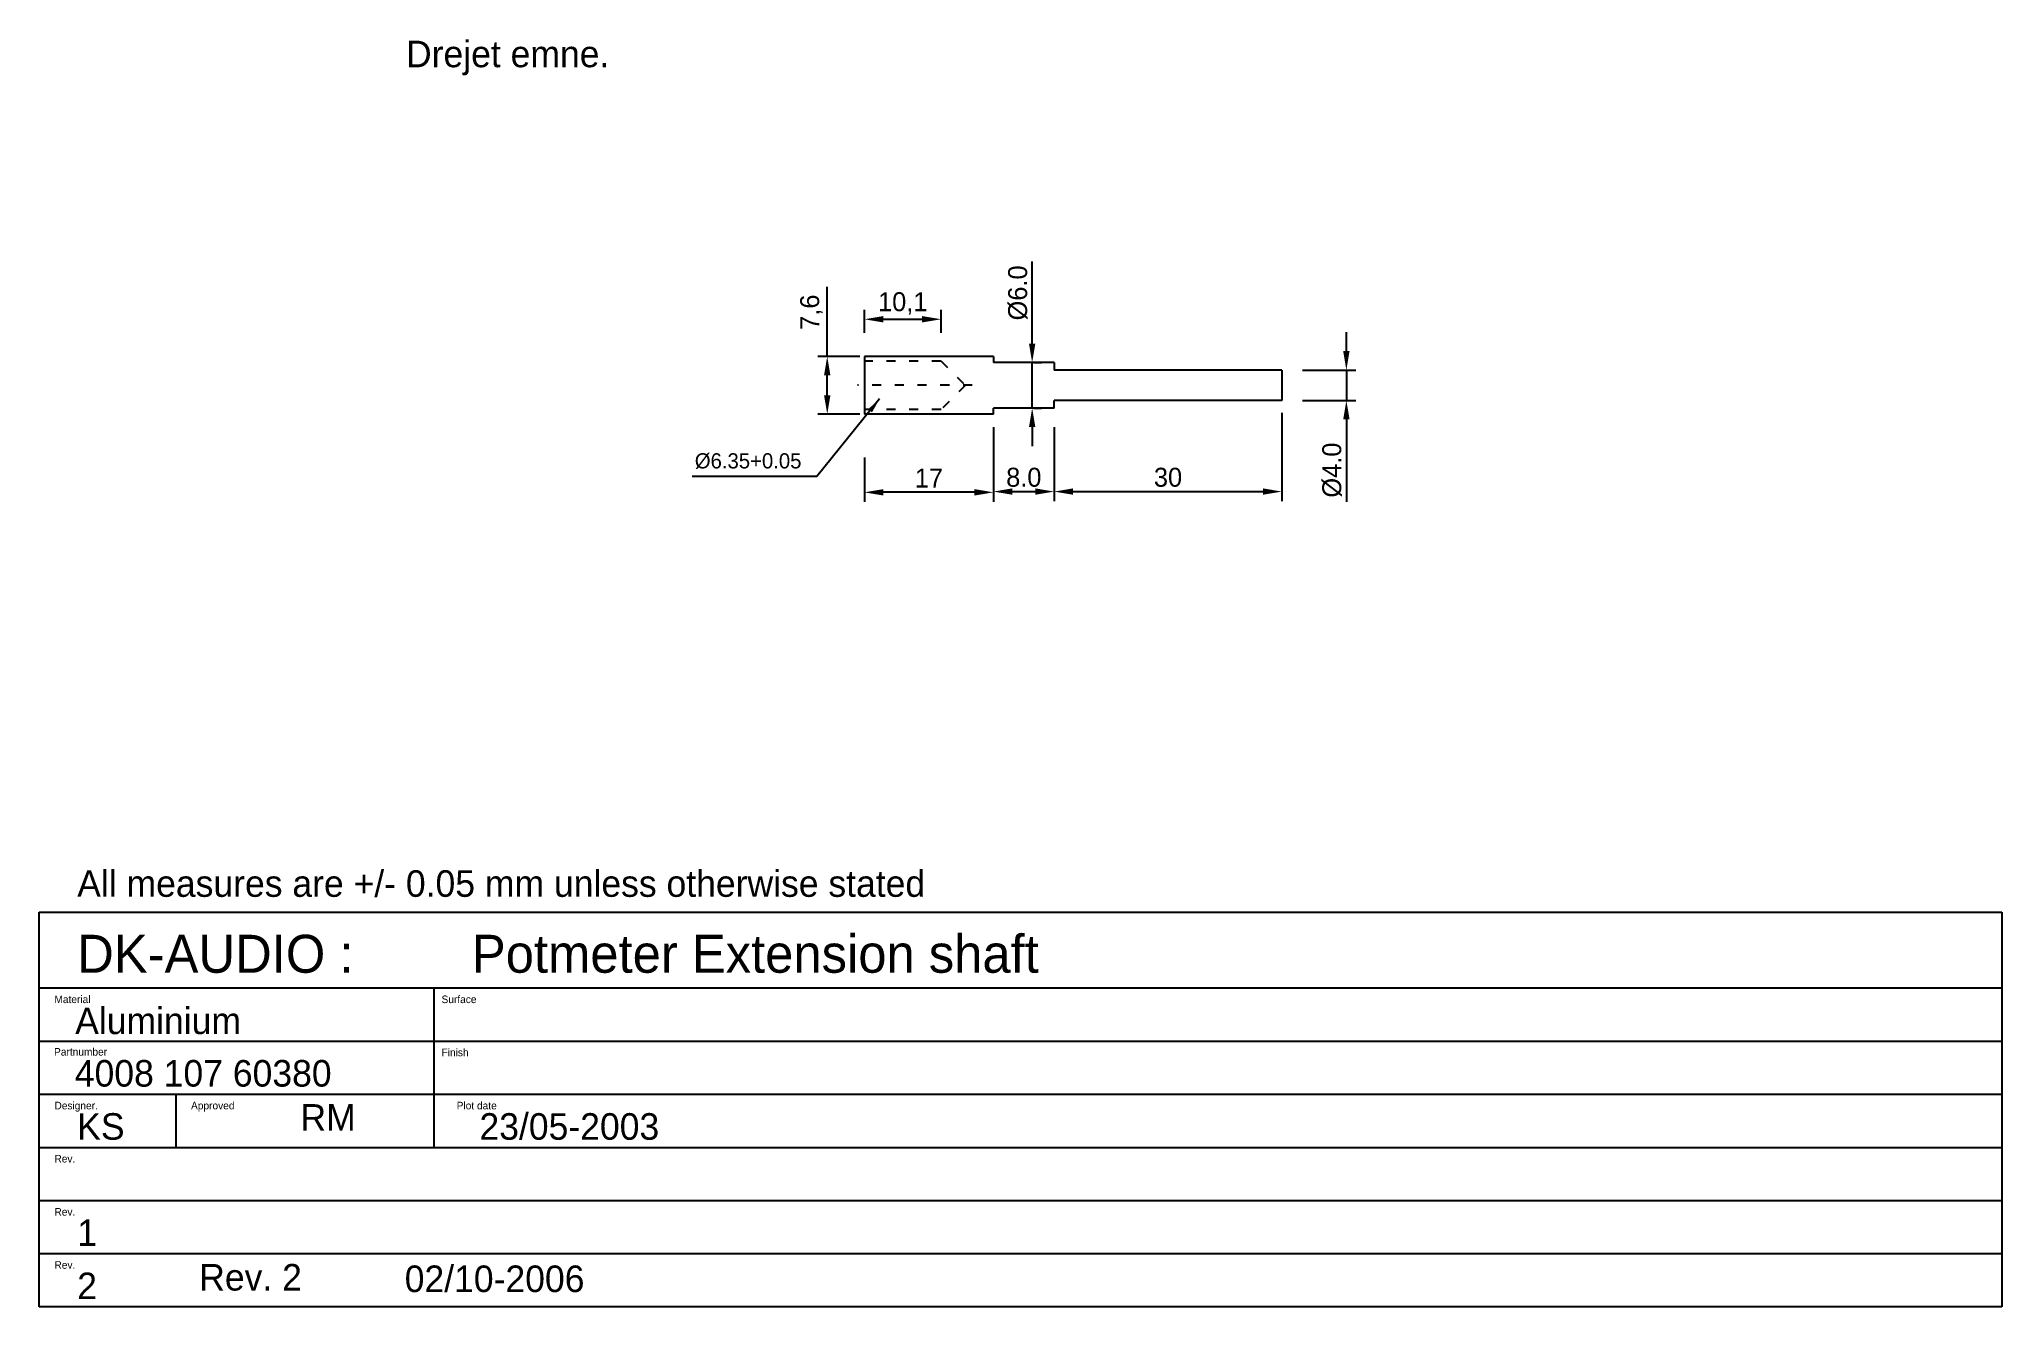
# Model space of a CAD drawing. Header units: millimetres. Extents: x 155 to 413, y 46 to 213.
import ezdxf

# ---------------------------------------------------------------- set-up
doc = ezdxf.new("R2010")
doc.units = ezdxf.units.MM
doc.linetypes.add('ACAD_ISO03W100', pattern=[30, 12, -18])
for name, color, linetype in [('Maal', 7, 'Continuous'), ('Mek_Head', 2, 'Continuous'), ('Mekanik', 4, 'Continuous')]:
    doc.layers.add(name, color=color, linetype=linetype)
doc.dimstyles.new('DK-audio', dxfattribs={"dimtxt": 4, "dimasz": 2, "dimexe": 0.18, "dimexo": 0.0625, "dimgap": 1, "dimtad": 2, "dimdec": 1, "dimzin": 0, "dimdsep": 46, "dimtxsty": 'Standard', "dimcen": 5, "dimadec": 1, "dimazin": 0, "dimtfac": 1, "dimtdec": 1, "dimtofl": 0, "dimtmove": 2, "dimatfit": 3, "dimfxl": 0, "dimtolj": 1, "dimtzin": 0, "dimarcsym": 0})
doc.dimstyles.new('ISO-25', dxfattribs={"dimtxt": 2.5, "dimasz": 2.5, "dimexe": 1.25, "dimexo": 0.625, "dimtad": 1, "dimtxsty": 'Standard', "dimcen": 2.5, "dimadec": 0, "dimazin": 0, "dimtfac": 1, "dimtmove": 0, "dimatfit": 3, "dimfxl": 0, "dimarcsym": 0})

# ---------------------------------------------------------------- blocks, each defined once
blk = doc.blocks.new('*D1')
at = {"layer": 'DEFPOINTS', "color": 0}
for p in [(280.5, 162.2), (288.5, 162.2), (288.5, 153.1)]:
    blk.add_point(p, dxfattribs=at)
at = {"layer": 'Maal', "color": 0, "lineweight": -2}
for p, q in [((280.5, 161.57), (280.5, 151.85)), ((288.5, 161.57), (288.5, 151.85)), ((283, 153.1), (286, 153.1))]:
    blk.add_line(p, q, dxfattribs=at)
at = {"layer": 'Maal', "color": 0}
for points in [[(283, 153.52), (283, 152.68), (280.5, 153.1)], [(286, 153.52), (286, 152.68), (288.5, 153.1)]]:
    blk.add_solid(points, dxfattribs=at)
at = {"layer": 'Maal', "color": 0, "insert": (284.5, 154.97), "char_height": 2.5, "attachment_point": 5}
blk.add_mtext('8.0', dxfattribs=at)
blk = doc.blocks.new('*D2')
at = {"layer": 'DEFPOINTS', "color": 0}
for p in [(263.5, 158.2), (280.5, 158.2), (263.5, 153)]:
    blk.add_point(p, dxfattribs=at)
at = {"layer": 'Maal', "color": 0, "lineweight": -2}
for p, q in [((263.5, 157.57), (263.5, 151.75)), ((280.5, 157.57), (280.5, 151.75)), ((278, 153), (266, 153))]:
    blk.add_line(p, q, dxfattribs=at)
at = {"layer": 'Maal', "color": 0}
for points in [[(266, 153.42), (266, 152.58), (263.5, 153)], [(278, 153.42), (278, 152.58), (280.5, 153)]]:
    blk.add_solid(points, dxfattribs=at)
at = {"layer": 'Maal', "color": 0, "insert": (272, 154.88), "char_height": 2.5, "attachment_point": 5}
blk.add_mtext('17', dxfattribs=at)
blk = doc.blocks.new('*D3')
at = {"layer": 'DEFPOINTS', "color": 0}
for p in [(318.5, 164.1), (288.5, 161.2), (318.5, 153.1)]:
    blk.add_point(p, dxfattribs=at)
at = {"layer": 'Maal', "color": 0, "lineweight": -2}
for p, q in [((318.5, 163.47), (318.5, 151.85)), ((288.5, 160.57), (288.5, 151.85)), ((291, 153.1), (316, 153.1))]:
    blk.add_line(p, q, dxfattribs=at)
at = {"layer": 'Maal', "color": 0}
for points in [[(291, 153.52), (291, 152.68), (288.5, 153.1)], [(316, 153.52), (316, 152.68), (318.5, 153.1)]]:
    blk.add_solid(points, dxfattribs=at)
at = {"layer": 'Maal', "color": 0, "insert": (303.5, 154.97), "char_height": 2.5, "attachment_point": 5}
blk.add_mtext('30', dxfattribs=at)
blk = doc.blocks.new('*D5')
at = {"layer": 'DEFPOINTS', "color": 0}
for p in [(263.5, 173.4), (273.6, 175.8), (273.6, 173.4)]:
    blk.add_point(p, dxfattribs=at)
at = {"layer": 'Maal', "color": 0, "lineweight": -2}
for p, q in [((263.5, 174.03), (263.5, 177.05)), ((273.6, 174.03), (273.6, 177.05)), ((266, 175.8), (271.1, 175.8))]:
    blk.add_line(p, q, dxfattribs=at)
at = {"layer": 'Maal', "color": 0}
for points in [[(266, 176.22), (266, 175.38), (263.5, 175.8)], [(271.1, 176.22), (271.1, 175.38), (273.6, 175.8)]]:
    blk.add_solid(points, dxfattribs=at)
at = {"layer": 'Maal', "color": 0, "insert": (268.55, 177.88), "char_height": 2.5, "attachment_point": 5}
blk.add_mtext('10,1', dxfattribs=at)
blk = doc.blocks.new('*D6')
at = {"layer": 'DEFPOINTS', "color": 0}
for p in [(320.6, 169.1), (320.6, 165.1), (327, 165.1)]:
    blk.add_point(p, dxfattribs=at)
at = {"layer": 'Maal', "color": 0, "lineweight": -2}
for p, q in [((327, 171.6), (327, 174.1)), ((321.23, 169.1), (328.25, 169.1)), ((327, 169.1), (327, 165.1)), ((321.23, 165.1), (328.25, 165.1)), ((327, 162.6), (327, 151.77))]:
    blk.add_line(p, q, dxfattribs=at)
at = {"layer": 'Maal', "color": 0}
for points in [[(326.58, 171.6), (327.42, 171.6), (327, 169.1)], [(326.58, 162.6), (327.42, 162.6), (327, 165.1)]]:
    blk.add_solid(points, dxfattribs=at)
at = {"layer": 'Maal', "color": 0, "insert": (325.12, 155.93), "char_height": 2.5, "attachment_point": 5, "rotation": 90}
blk.add_mtext('Ø4.0', dxfattribs=at)
blk = doc.blocks.new('*D7')
at = {"layer": 'DEFPOINTS', "color": 0}
for p in [(285.2, 170.1), (285.6, 170.1), (285.2, 164.1)]:
    blk.add_point(p, dxfattribs=at)
at = {"layer": 'Maal', "color": 0, "lineweight": -2}
for p, q in [((285.6, 172.6), (285.6, 183.43)), ((285.6, 164.1), (285.6, 170.1)), ((285.82, 170.1), (286.85, 170.1)), ((285.82, 164.1), (286.85, 164.1)), ((285.6, 161.6), (285.6, 159.1))]:
    blk.add_line(p, q, dxfattribs=at)
at = {"layer": 'Maal', "color": 0}
for points in [[(285.18, 172.6), (286.02, 172.6), (285.6, 170.1)], [(285.18, 161.6), (286.02, 161.6), (285.6, 164.1)]]:
    blk.add_solid(points, dxfattribs=at)
at = {"layer": 'Maal', "color": 0, "insert": (283.73, 179.27), "char_height": 2.5, "attachment_point": 5, "rotation": 90}
blk.add_mtext('Ø6.0', dxfattribs=at)
blk = doc.blocks.new('*D8')
at = {"layer": 'DEFPOINTS', "color": 0}
for p in [(263.5, 170.9), (258.6, 163.3), (263.5, 163.3)]:
    blk.add_point(p, dxfattribs=at)
at = {"layer": 'Maal', "color": 0, "lineweight": -2}
for p, q in [((258.6, 170.9), (258.6, 180.07)), ((262.88, 170.9), (257.35, 170.9)), ((258.6, 165.8), (258.6, 168.4)), ((262.88, 163.3), (257.35, 163.3))]:
    blk.add_line(p, q, dxfattribs=at)
at = {"layer": 'Maal', "color": 0}
for points in [[(258.18, 168.4), (259.02, 168.4), (258.6, 170.9)], [(258.18, 165.8), (259.02, 165.8), (258.6, 163.3)]]:
    blk.add_solid(points, dxfattribs=at)
at = {"layer": 'Maal', "color": 0, "insert": (256.52, 176.73), "char_height": 2.5, "attachment_point": 5, "rotation": 90}
blk.add_mtext('7,6', dxfattribs=at)

msp = doc.modelspace()

# ---------------------------------------------------------------- linework, layer by layer
at = {"layer": 'Mek_Head'}
for p, q in [((154.779, 45.713), (154.779, 97.713)), ((154.779, 97.713), (413.35, 97.713)), ((413.35, 97.713), (413.35, 45.713)), ((413.35, 45.713), (154.779, 45.713))]:
    msp.add_line(p, q, dxfattribs=at)
at = {"layer": 'Mek_Head', "color": 2}
for p, q in [((154.779, 87.713), (413.35, 87.713)), ((206.779, 87.713), (206.779, 80.713)), ((154.779, 80.713), (413.35, 80.713)), ((206.779, 80.713), (206.779, 73.713)), ((154.779, 73.713), (413.35, 73.713)), ((172.779, 73.713), (172.779, 66.713)), ((206.779, 73.713), (206.779, 66.713)), ((154.779, 66.713), (413.35, 66.713)), ((154.779, 59.713), (413.35, 59.713)), ((154.779, 52.713), (413.35, 52.713))]:
    msp.add_line(p, q, dxfattribs=at)
at = {"layer": 'Mekanik'}
for p, q in [((280.5, 170.9), (263.5, 170.9)), ((263.5, 170.9), (263.5, 163.3)), ((280.5, 170.9), (280.5, 170.1)), ((288.5, 170.1), (280.5, 170.1)), ((288.5, 170.1), (288.5, 169.1)), ((318.5, 169.1), (288.5, 169.1)), ((318.5, 169.1), (318.5, 165.1)), ((280.5, 163.3), (263.5, 163.3)), ((288.5, 164.1), (280.5, 164.1)), ((280.5, 163.3), (280.5, 164.1)), ((318.5, 165.1), (288.5, 165.1)), ((288.5, 164.1), (288.5, 165.1))]:
    msp.add_line(p, q, dxfattribs=at)
at = {"layer": 'Mekanik', "linetype": 'ACAD_ISO03W100', "ltscale": 0.1}
for p, q in [((273.6, 170.3), (263.5, 170.3)), ((273.6, 170.3), (276.8, 167.1)), ((277.7, 167.1), (262.6, 167.1)), ((276.8, 167.1), (273.6, 163.9)), ((273.6, 163.9), (263.5, 163.9))]:
    msp.add_line(p, q, dxfattribs=at)

# ---------------------------------------------------------------- texts
at = {"layer": 'Maal'}
msp.add_text('Ø6.35+0.05', height=2, dxfattribs=at).set_placement((241.15, 156.15))
at = {"layer": 'Mek_Head', "color": 2}
for s, p in [('Drejet emne.', (203.1, 209)), ('All measures are +/- 0.05 mm unless otherwise stated ', (159.779, 99.713)), ('Aluminium', (159.513, 81.631)), ('4008 107 60380', (159.463, 74.713)), ('RM', (189.2, 68.9)), ('KS', (159.779, 67.713)), ('23/05-2003', (212.779, 67.713)), ('1', (159.779, 53.713)), ('2 ', (159.779, 46.713)), ('Rev. 2', (175.858, 47.843)), ('02/10-2006', (202.93, 47.647))]:
    msp.add_text(s, height=3.5, dxfattribs=at).set_placement(p)
at = {"layer": 'Mek_Head'}
for s, p in [('DK-AUDIO :', (159.779, 89.713)), ('Potmeter Extension shaft', (211.779, 89.713))]:
    msp.add_text(s, height=5, dxfattribs=at).set_placement(p)
at = {"layer": 'Mek_Head', "color": 7}
for s, p in [('Material', (156.779, 85.713)), ('Surface', (207.779, 85.713)), ('Partnumber', (156.729, 78.795)), ('Finish', (207.779, 78.713)), ('Designer.', (156.779, 71.713)), ('Approved', (174.779, 71.713)), ('Plot date', (209.779, 71.713)), ('Rev.', (156.779, 64.713)), ('Rev.', (156.779, 57.713)), ('Rev.', (156.779, 50.713))]:
    msp.add_text(s, height=1, dxfattribs=at).set_placement(p)

# ---------------------------------------------------------------- dimensions: what is measured, and where the dimension line sits
at = {"layer": 'Maal'}
dim = msp.add_linear_dim(base=(285.6, 170.1), p1=(285.2, 164.1), p2=(285.2, 170.1), angle=90, text='Ø6.0', dimstyle='ISO-25', dxfattribs=at)
dim.commit()
dim.dimension.update_dxf_attribs({"geometry": '*D7', "text_midpoint": (283.725, 179.267)})
dim = msp.add_linear_dim(base=(258.6, 163.3), p1=(263.5, 170.9), p2=(263.5, 163.3), angle=90, dimstyle='ISO-25', dxfattribs=at)
dim.commit()
dim.dimension.update_dxf_attribs({"geometry": '*D8', "text_midpoint": (258.6, 176.733), "dimtype": 160})
for base, p1, p2, picture, middle in [((273.6, 175.8), (263.5, 173.4), (273.6, 173.4), '*D5', (268.55, 177.883)), ((318.5, 153.1), (288.5, 161.2), (318.5, 164.1), '*D3', (303.5, 154.975)), ((263.5, 153), (280.5, 158.2), (263.5, 158.2), '*D2', (272, 154.875))]:
    dim = msp.add_linear_dim(base=base, p1=p1, p2=p2, dimstyle='ISO-25', dxfattribs=at)
    dim.commit()
    dim.dimension.update_dxf_attribs({"geometry": picture, "text_midpoint": middle})
dim = msp.add_aligned_dim(p1=(320.6, 169.1), p2=(320.6, 165.1), distance=6.4, text='Ø4.0', dimstyle='ISO-25', dxfattribs=at)
dim.commit()
dim.dimension.update_dxf_attribs({"geometry": '*D6', "text_midpoint": (325.125, 155.933)})
dim = msp.add_linear_dim(base=(288.5, 153.1), p1=(280.5, 162.2), p2=(288.5, 162.2), text='8.0', dimstyle='ISO-25', dxfattribs=at)
dim.commit()
dim.dimension.update_dxf_attribs({"geometry": '*D1', "text_midpoint": (284.5, 154.975)})

# ---------------------------------------------------------------- leaders
at = {"layer": 'Maal', "ltscale": 0.1}
msp.add_leader([(265.5, 165.3), (257.25, 155.1), (240.8, 155.1)], dimstyle='DK-audio', override={"dimgap": 1, "dimtad": 0}, dxfattribs=at)

doc.saveas('drawing.dxf')
